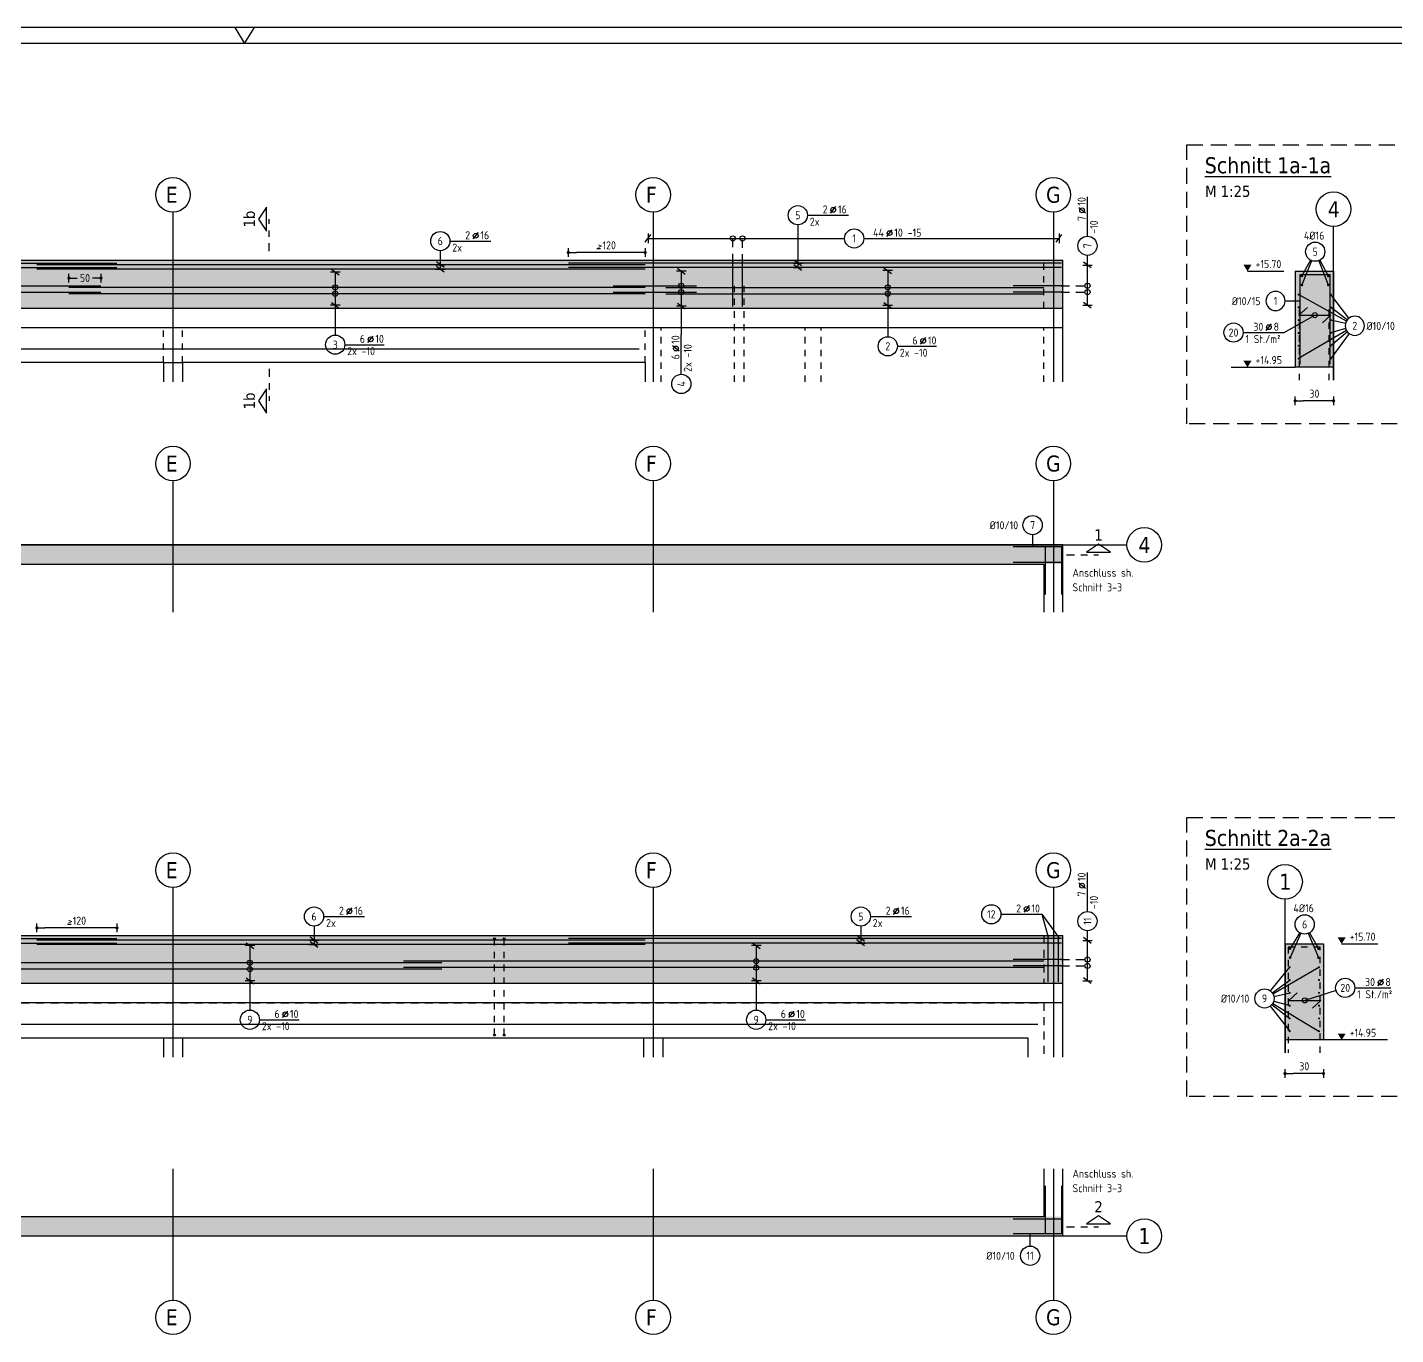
# Model space of a CAD drawing. Extents: x -67 to 77, y -7 to 90.
# Drawn here: x 26.33 to 47.7, y 21.63 to 42.05 of the extents above; entities that cross this region are included whole.
import ezdxf
from ezdxf.enums import TextEntityAlignment as Align

# ---------------------------------------------------------------- set-up
doc = ezdxf.new("R2010")
doc.units = 0
doc.header["$LTSCALE"] = 0.5
for name, pattern in [('AUSGEZOGEN', [1000.01, 1000, 0.01]), ('DASHDOTSMALL', [1.05, 0.5, -0.25, 0.05, -0.25]), ('DOT', [0.175, 0.05, -0.125]), ('HIDDEN', [0.375, 0.25, -0.125]), ('HIDDEN2', [0.187, 0.125, -0.062]), ('PUNKT', [0.175, 0.05, -0.125]), ('STRICHLINIE', [0.75, 0.5, -0.25]), ('STRICHPUNKT2', [0.55, 0.25, -0.125, 0.05, -0.125]), ('VERDECKT', [0.375, 0.25, -0.125])]:
    doc.linetypes.add(name, pattern=pattern)
for name, color, linetype in [('ACHSEN', 7, 'Continuous'), ('AFU', 7, 'Continuous'), ('BETON', 7, 'Continuous'), ('DETAIL', 7, 'Continuous'), ('DRUEBER', 7, 'Continuous'), ('grau_dunkel', 7, 'Continuous'), ('grau_hell', 7, 'Continuous'), ('grau_mittel', 7, 'Continuous'), ('HILFE', 7, 'Continuous'), ('koten', 7, 'Continuous'), ('MASSE', 7, 'Continuous'), ('RAHMEN', 7, 'Continuous'), ('RND', 7, 'Continuous'), ('SCHNITTE', 7, 'Continuous'), ('SFP_Achsen', 7, 'Continuous'), ('TEXT', 7, 'Continuous'), ('VERDECKT', 7, 'Continuous')]:
    doc.layers.add(name, color=color, linetype=linetype)
doc.layers.add('NOPLOT', color=7, linetype='Continuous', plot=False)
doc.styles.add('helv', font='tahoma.ttf')
doc.styles.add('txt', font='isocp.shx')
doc.linetypes.add('AFU_50K', pattern='A,0.15,["/",Standard,S=0.2,R=0,X=-0.01,Y=-0.1],0.07,["/",Standard,S=0.2,R=0,X=-0.01,Y=-0.1],0.15', length=0.37)
doc.linetypes.add('AFU_50L', pattern='A,0.75,["/",Standard,S=0.2,R=0,X=-0.01,Y=-0.1],0.07,["/",Standard,S=0.2,R=0,X=-0.01,Y=-0.1],0.75', length=1.57)
doc.dimstyles.new('DOT_I', dxfattribs={"dimscale": 0.5, "dimtxt": 0.25, "dimasz": 0.25, "dimexe": 0.1, "dimexo": 0.3, "dimgap": 0.1, "dimtad": 1, "dimdec": 3, "dimzin": 3, "dimtxsty": 'txt', "dimblk": 'DOT', "dimblk1": 'DOT', "dimblk2": 'DOT', "dimsah": 1, "dimcen": 0.1, "dimse1": 1, "dimse2": 1, "dimazin": 0, "dimtfac": 1, "dimtdec": 4, "dimtix": 1, "dimtmove": 2, "dimatfit": 3, "dimfxl": 0, "dimtvp": 1, "dimtolj": 1, "dimtzin": 0, "dimarcsym": 0})

# ---------------------------------------------------------------- blocks, each defined once
blk = doc.blocks.new('DINA0')
at = {"layer": 'RAHMEN'}
blk.add_line((118.9, 84.1), (0, 84.1), dxfattribs=at)
at = {"layer": 'RAHMEN', "color": 7, "linetype": 'Continuous'}
for p, q in [((59.14, 84.1), (59.45, 83.6)), ((59.45, 83.6), (59.76, 84.1))]:
    blk.add_line(p, q, dxfattribs=at)
at = {"layer": 'RAHMEN', "color": 5}
blk.add_line((118.4, 83.6), (2, 83.6), dxfattribs=at)
blk = doc.blocks.new('SCHN-2')
at = {"layer": 'SCHNITTE', "color": 6, "linetype": 'Continuous'}
blk.add_lwpolyline([(0.378, 0.088), (0, 0.34), (-0.378, 0.088)], close=True, dxfattribs=at)
at = {"layer": 'SCHNITTE', "color": 1, "linetype": 'DASHDOTSMALL', "style": 'helv'}
blk.add_attdef('SCHN-2', text='', height=0.35, dxfattribs=at).set_placement((0, 0.45), align=Align.CENTER)
blk = doc.blocks.new('lei_gre')
at = {"layer": 'RND', "color": 7, "linetype": 'Continuous'}
for p, q in [((-0.09, -0.12), (0.09, 0.12)), ((0, 0.15), (0, -0.15))]:
    blk.add_line(p, q, dxfattribs=at)
blk = doc.blocks.new('RND_LEI')
at = {"layer": 'RND', "color": 7, "linetype": 'Continuous'}
blk.add_line((1.022, 0.066), (1.19, 0.27), dxfattribs=at)
for centre, radius in [((0, 0), 0.3), ((1.106, 0.168), 0.075)]:
    blk.add_circle(centre, radius, dxfattribs=at)
at = {"layer": 'RND', "color": 7, "linetype": 'Continuous', "style": 'txt'}
blk.add_attdef('POSL', text='', height=0.25, dxfattribs=at).set_placement((0, 0), align=Align.MIDDLE)
blk.add_attdef('ANZ', text='', height=0.25, dxfattribs=at).set_placement((0.931, 0.057), align=Align.RIGHT)
for tag, p in [('DUM', (1.253, 0.057)), ('ABSTD', (1.674, 0.057)), ('POSTXT', (0.374, -0.327))]:
    blk.add_attdef(tag, p, '', height=0.25, dxfattribs=at)
blk = doc.blocks.new('DOT')
at = {"layer": 'MASSE', "color": 7, "linetype": 'Continuous'}
for p, q in [((0, 0), (-1, 0)), ((0, 0.54), (0, -0.54))]:
    blk.add_line(p, q, dxfattribs=at)
at = {"layer": 'MASSE', "color": 7, "linetype": 'Continuous', "const_width": 0.2}
blk.add_lwpolyline([(-0.1, 0, 1), (0.1, 0, 1)], format="xyb", close=True, dxfattribs=at)
blk = doc.blocks.new('*D29')
at = {"layer": 'Defpoints', "color": 0, "linetype": 'AUSGEZOGEN', "transparency": 16777216}
for p in [(26.981, 38.135), (26.981, 38.135), (27.481, 38.135)]:
    blk.add_point(p, dxfattribs=at)
at = {"layer": 'MASSE', "color": 0, "linetype": 'AUSGEZOGEN', "lineweight": -2, "transparency": 16777216}
for p, q in [((27.106, 38.135), (27.112, 38.135)), ((27.356, 38.135), (27.349, 38.135))]:
    blk.add_line(p, q, dxfattribs=at)
at = {"layer": 'MASSE', "color": 0, "linetype": 'AUSGEZOGEN', "lineweight": -2, "transparency": 16777216, "xscale": 0.125, "yscale": 0.125, "zscale": 0.125, "rotation": 180}
blk.add_blockref('DOT', (26.981, 38.135), dxfattribs=at)
at = {"layer": 'MASSE', "color": 0, "linetype": 'AUSGEZOGEN', "lineweight": -2, "transparency": 16777216, "xscale": 0.125, "yscale": 0.125, "zscale": 0.125}
blk.add_blockref('DOT', (27.481, 38.135), dxfattribs=at)
at = {"layer": 'MASSE', "color": 0, "linetype": 'AUSGEZOGEN', "transparency": 16777216, "insert": (27.231, 38.135), "char_height": 0.125, "attachment_point": 5, "style": 'txt'}
blk.add_mtext('\\A1;50', dxfattribs=at)
blk = doc.blocks.new('*D31')
at = {"layer": 'Defpoints', "color": 0, "linetype": 'AUSGEZOGEN', "transparency": 16777216}
for p in [(34.781, 38.534), (34.781, 38.534), (35.981, 38.534)]:
    blk.add_point(p, dxfattribs=at)
at = {"layer": 'MASSE', "color": 0, "linetype": 'AUSGEZOGEN', "lineweight": -2, "transparency": 16777216}
blk.add_line((35.856, 38.534), (34.906, 38.534), dxfattribs=at)
at = {"layer": 'MASSE', "color": 0, "linetype": 'AUSGEZOGEN', "lineweight": -2, "transparency": 16777216, "xscale": 0.125, "yscale": 0.125, "zscale": 0.125, "rotation": 180}
blk.add_blockref('DOT', (34.781, 38.534), dxfattribs=at)
at = {"layer": 'MASSE', "color": 0, "linetype": 'AUSGEZOGEN', "lineweight": -2, "transparency": 16777216, "xscale": 0.125, "yscale": 0.125, "zscale": 0.125}
blk.add_blockref('DOT', (35.981, 38.534), dxfattribs=at)
at = {"layer": 'MASSE', "color": 0, "linetype": 'AUSGEZOGEN', "transparency": 16777216, "insert": (35.381, 38.646), "char_height": 0.125, "attachment_point": 5, "style": 'txt'}
blk.add_mtext('\\A1;>120', dxfattribs=at)
blk = doc.blocks.new('*D33')
at = {"layer": 'Defpoints', "color": 0, "linetype": 'AUSGEZOGEN', "transparency": 16777216}
for p in [(46.133, 36.217), (46.133, 36.217), (46.733, 36.217)]:
    blk.add_point(p, dxfattribs=at)
at = {"layer": 'MASSE', "color": 0, "linetype": 'AUSGEZOGEN', "lineweight": -2, "transparency": 16777216}
blk.add_line((46.608, 36.217), (46.258, 36.217), dxfattribs=at)
at = {"layer": 'MASSE', "color": 0, "linetype": 'AUSGEZOGEN', "lineweight": -2, "transparency": 16777216, "xscale": 0.125, "yscale": 0.125, "zscale": 0.125, "rotation": 180}
blk.add_blockref('DOT', (46.133, 36.217), dxfattribs=at)
at = {"layer": 'MASSE', "color": 0, "linetype": 'AUSGEZOGEN', "lineweight": -2, "transparency": 16777216, "xscale": 0.125, "yscale": 0.125, "zscale": 0.125}
blk.add_blockref('DOT', (46.733, 36.217), dxfattribs=at)
at = {"layer": 'MASSE', "color": 0, "linetype": 'AUSGEZOGEN', "transparency": 16777216, "insert": (46.433, 36.329), "char_height": 0.125, "attachment_point": 5, "style": 'txt'}
blk.add_mtext('\\A1;30', dxfattribs=at)
blk = doc.blocks.new('okrd_o')
at = {"layer": 'koten', "color": 7, "linetype": 'Continuous'}
blk.add_solid([(-0.125, 0.202), (0.125, 0.202), (0, 0)], dxfattribs=at)
at = {"layer": 'koten', "style": 'txt'}
blk.add_attdef('OKRD', (0.25, 0.1), '', height=0.25, dxfattribs=at)
blk = doc.blocks.new('RND_HIN')
at = {"layer": 'RND', "color": 7, "linetype": 'Continuous'}
blk.add_circle((0, 0), 0.3, dxfattribs=at)
at = {"layer": 'RND', "color": 7, "linetype": 'Continuous', "style": 'txt'}
blk.add_attdef('POSI', text='', height=0.25, dxfattribs=at).set_placement((0, 0), align=Align.MIDDLE)
blk = doc.blocks.new('*D36')
at = {"layer": 'Defpoints', "color": 0, "linetype": 'AUSGEZOGEN', "transparency": 16777216}
for p in [(26.481, 27.985), (26.481, 27.985), (27.731, 27.985)]:
    blk.add_point(p, dxfattribs=at)
at = {"layer": 'MASSE', "color": 0, "linetype": 'AUSGEZOGEN', "lineweight": -2, "transparency": 16777216}
blk.add_line((27.606, 27.985), (26.606, 27.985), dxfattribs=at)
at = {"layer": 'MASSE', "color": 0, "linetype": 'AUSGEZOGEN', "lineweight": -2, "transparency": 16777216, "xscale": 0.125, "yscale": 0.125, "zscale": 0.125, "rotation": 180}
blk.add_blockref('DOT', (26.481, 27.985), dxfattribs=at)
at = {"layer": 'MASSE', "color": 0, "linetype": 'AUSGEZOGEN', "lineweight": -2, "transparency": 16777216, "xscale": 0.125, "yscale": 0.125, "zscale": 0.125}
blk.add_blockref('DOT', (27.731, 27.985), dxfattribs=at)
at = {"layer": 'MASSE', "color": 0, "linetype": 'AUSGEZOGEN', "transparency": 16777216, "insert": (27.106, 28.098), "char_height": 0.125, "attachment_point": 5, "style": 'txt'}
blk.add_mtext('\\A1;>120', dxfattribs=at)
blk = doc.blocks.new('*D38')
at = {"layer": 'Defpoints', "color": 0, "linetype": 'AUSGEZOGEN', "transparency": 16777216}
for p in [(45.975, 25.711), (45.975, 25.711), (46.575, 25.711)]:
    blk.add_point(p, dxfattribs=at)
at = {"layer": 'MASSE', "color": 0, "linetype": 'AUSGEZOGEN', "lineweight": -2, "transparency": 16777216}
blk.add_line((46.45, 25.711), (46.1, 25.711), dxfattribs=at)
at = {"layer": 'MASSE', "color": 0, "linetype": 'AUSGEZOGEN', "lineweight": -2, "transparency": 16777216, "xscale": 0.125, "yscale": 0.125, "zscale": 0.125, "rotation": 180}
blk.add_blockref('DOT', (45.975, 25.711), dxfattribs=at)
at = {"layer": 'MASSE', "color": 0, "linetype": 'AUSGEZOGEN', "lineweight": -2, "transparency": 16777216, "xscale": 0.125, "yscale": 0.125, "zscale": 0.125}
blk.add_blockref('DOT', (46.575, 25.711), dxfattribs=at)
at = {"layer": 'MASSE', "color": 0, "linetype": 'AUSGEZOGEN', "transparency": 16777216, "insert": (46.275, 25.824), "char_height": 0.125, "attachment_point": 5, "style": 'txt'}
blk.add_mtext('\\A1;30', dxfattribs=at)

msp = doc.modelspace()

# ---------------------------------------------------------------- hatches: boundary and pattern name
at = {"layer": 'grau_dunkel'}
h = msp.add_hatch(color=21, dxfattribs=at)
h.paths.add_polyline_path([(42.506, 38.415), (42.206, 38.415), (42.206, 37.665), (42.506, 37.665)])
h.paths.add_polyline_path([(3.581, 37.665), (3.741, 37.665), (3.741, 38.415), (3.581, 38.415)])
h.paths.add_polyline_path([(3.806, 38.415), (3.741, 38.415), (3.741, 37.665), (3.806, 37.665)])
h = msp.add_hatch(color=21, dxfattribs=at)
h.paths.add_polyline_path([(42.206, 27.116), (42.506, 27.116), (42.506, 27.866), (42.206, 27.866)])
h.paths.add_polyline_path([(3.741, 27.866), (3.531, 27.866), (3.531, 27.116), (3.741, 27.116)])
h.paths.add_polyline_path([(3.741, 27.116), (3.806, 27.116), (3.806, 27.866), (3.741, 27.866)])
at = {"layer": 'grau_hell'}
for points in [[(3.806, 38.415), (3.806, 37.665), (42.206, 37.665), (42.206, 38.415)], [(3.806, 27.866), (3.806, 27.116), (42.206, 27.116), (42.206, 27.866)]]:
    msp.add_hatch(color=9, dxfattribs=at).paths.add_polyline_path(points)
at = {"layer": 'grau_mittel'}
for points in [[(46.733, 38.241), (46.133, 38.241), (46.133, 36.741), (46.733, 36.741)], [(42.506, 33.667), (42.506, 33.967), (3.581, 33.967), (3.581, 33.667)], [(46.575, 27.735), (45.975, 27.735), (45.975, 26.235), (46.575, 26.235)], [(42.506, 23.174), (42.506, 23.474), (3.531, 23.474), (3.531, 23.174)]]:
    msp.add_hatch(color=61, dxfattribs=at).paths.add_polyline_path(points)

# ---------------------------------------------------------------- linework, layer by layer
at = {"layer": 'ACHSEN', "color": 140, "linetype": 'AUSGEZOGEN'}
for p, q in [((28.606, 39.165), (28.606, 36.515)), ((36.106, 39.165), (36.106, 36.515)), ((42.356, 39.165), (42.356, 36.515)), ((46.733, 36.541), (46.733, 38.941)), ((28.606, 34.967), (28.606, 32.917)), ((36.106, 34.967), (36.106, 32.917)), ((42.356, 34.967), (42.356, 32.917)), ((3.506, 33.967), (43.506, 33.967)), ((28.606, 28.616), (28.606, 25.966)), ((36.106, 28.616), (36.106, 25.966)), ((42.356, 28.616), (42.356, 25.966)), ((45.975, 26.035), (45.975, 28.435)), ((28.606, 24.224), (28.606, 22.174)), ((36.106, 24.224), (36.106, 22.174)), ((42.356, 24.224), (42.356, 22.174)), ((3.456, 23.174), (43.506, 23.174))]:
    msp.add_line(p, q, dxfattribs=at)
at = {"layer": 'AFU', "color": 8, "linetype": 'AFU_50L'}
for p, q in [((3.581, 37.665), (42.506, 37.665)), ((3.606, 37.365), (42.506, 37.365)), ((42.506, 27.116), (3.531, 27.116)), ((42.506, 26.816), (3.531, 26.816))]:
    msp.add_line(p, q, dxfattribs=at)
at = {"layer": 'AFU', "color": 8, "linetype": 'AFU_50K'}
for p, q in [((28.456, 36.815), (28.756, 36.815)), ((46.733, 36.741), (46.133, 36.741)), ((28.456, 26.266), (28.756, 26.266)), ((35.956, 26.266), (36.256, 26.266)), ((46.575, 26.235), (45.975, 26.235))]:
    msp.add_line(p, q, dxfattribs=at)
at = {"layer": 'BETON', "color": 6, "linetype": 'AUSGEZOGEN'}
for p, q in [((3.506, 38.415), (42.506, 38.415)), ((42.506, 36.515), (42.506, 38.415)), ((46.133, 38.241), (46.133, 36.741)), ((46.133, 38.241), (46.733, 38.241)), ((46.733, 38.241), (46.733, 36.541)), ((28.456, 36.815), (21.256, 36.815)), ((28.456, 36.815), (28.456, 36.515)), ((28.756, 36.815), (28.756, 36.515)), ((35.981, 36.815), (28.756, 36.815)), ((35.981, 36.815), (35.981, 36.515)), ((45.133, 36.741), (46.133, 36.741)), ((3.456, 27.866), (42.506, 27.866)), ((42.506, 25.966), (42.506, 27.866)), ((45.975, 27.735), (45.975, 26.035)), ((45.975, 27.735), (46.575, 27.735)), ((46.575, 27.735), (46.575, 26.235)), ((21.256, 26.266), (28.456, 26.266)), ((28.456, 26.266), (28.456, 25.966)), ((28.756, 26.266), (28.756, 25.966)), ((28.756, 26.266), (35.956, 26.266)), ((35.956, 26.266), (35.956, 25.966)), ((36.256, 26.266), (36.256, 25.966)), ((36.256, 26.266), (41.956, 26.266)), ((41.956, 26.266), (41.956, 25.966)), ((47.575, 26.235), (46.575, 26.235))]:
    msp.add_line(p, q, dxfattribs=at)
at = {"layer": 'BETON', "color": 6, "linetype": 'AUSGEZOGEN', "lineweight": -2}
for p, q in [((42.506, 33.967), (3.506, 33.967)), ((42.506, 32.917), (42.506, 33.967)), ((3.741, 33.667), (42.206, 33.667)), ((42.206, 33.667), (42.206, 32.917)), ((42.206, 24.224), (42.206, 23.474)), ((42.506, 23.174), (42.506, 24.224)), ((42.206, 23.474), (3.741, 23.474)), ((3.456, 23.174), (42.506, 23.174))]:
    msp.add_line(p, q, dxfattribs=at)
at = {"layer": 'DETAIL', "color": 102, "linetype": 'STRICHLINIE'}
for points in [[(48.101, 40.215), (48.101, 35.857), (44.442, 35.857), (44.442, 40.215)], [(48.101, 29.709), (48.101, 25.351), (44.442, 25.351), (44.442, 29.709)]]:
    msp.add_lwpolyline(points, close=True, dxfattribs=at)
at = {"layer": 'DRUEBER', "color": 7, "linetype": 'PUNKT'}
for p, q in [((42.206, 37.665), (42.206, 38.415)), ((3.741, 37.665), (42.206, 37.665)), ((9.981, 37.365), (28.456, 37.365)), ((28.756, 37.365), (35.981, 37.365)), ((35.981, 36.815), (35.981, 37.365)), ((36.231, 36.515), (36.231, 37.365)), ((36.231, 37.365), (38.481, 37.365)), ((38.481, 36.515), (38.481, 37.365)), ((38.731, 36.515), (38.731, 37.365)), ((38.731, 37.365), (42.206, 37.365)), ((42.206, 36.515), (42.206, 37.365))]:
    msp.add_line(p, q, dxfattribs=at)
at = {"layer": 'DRUEBER', "color": 7, "linetype": 'DOT'}
for p, q in [((28.456, 36.815), (28.456, 37.365)), ((28.756, 36.815), (28.756, 37.365))]:
    msp.add_line(p, q, dxfattribs=at)
at = {"layer": 'HILFE', "color": 102, "linetype": 'AUSGEZOGEN'}
for p, q in [((45.388, 38.241), (45.954, 38.241)), ((46.859, 27.735), (47.425, 27.735))]:
    msp.add_line(p, q, dxfattribs=at)
at = {"layer": 'MASSE', "color": 7, "linetype": 'AUSGEZOGEN'}
for p, q in [((35.224, 38.594), (35.282, 38.594)), ((26.959, 28.046), (27.017, 28.046))]:
    msp.add_line(p, q, dxfattribs=at)
at = {"layer": 'NOPLOT', "color": 191, "linetype": 'AUSGEZOGEN'}
for p, q in [((10.058, 37.029), (35.889, 37.029)), ((3.811, 26.481), (42.115, 26.481))]:
    msp.add_line(p, q, dxfattribs=at)
at = {"layer": 'RND', "color": 7, "linetype": 'AUSGEZOGEN'}
for p, q in [((42.889, 38.789), (42.889, 39.401)), ((38.515, 39.116), (39.155, 39.116)), ((32.931, 38.712), (33.571, 38.712)), ((36.026, 38.753), (39.095, 38.753)), ((39.395, 38.753), (42.445, 38.753)), ((42.889, 38.337), (42.889, 38.489)), ((42.889, 37.709), (42.889, 38.337)), ((31.14, 38.229), (31.14, 37.71)), ((36.545, 38.243), (36.545, 37.698)), ((39.77, 38.251), (39.77, 37.708)), ((31.14, 37.71), (31.14, 37.244)), ((36.545, 37.698), (36.545, 37.246)), ((39.77, 37.708), (39.77, 37.219)), ((36.545, 36.631), (36.545, 37.246)), ((45.32, 37.283), (45.96, 37.283)), ((31.29, 37.094), (31.903, 37.094)), ((39.92, 37.069), (40.53, 37.069)), ((42.889, 28.241), (42.889, 28.853)), ((30.959, 28.163), (31.599, 28.163)), ((39.499, 28.163), (40.139, 28.163)), ((41.537, 28.198), (42.177, 28.198)), ((42.889, 27.789), (42.889, 27.941)), ((42.889, 27.161), (42.889, 27.789)), ((29.807, 27.708), (29.807, 27.158)), ((37.715, 27.708), (37.715, 27.158)), ((29.807, 27.158), (29.807, 26.701)), ((37.715, 27.158), (37.715, 26.701)), ((47.065, 27.049), (47.627, 27.049)), ((29.957, 26.551), (30.575, 26.551)), ((37.865, 26.551), (38.483, 26.551))]:
    msp.add_line(p, q, dxfattribs=at)
at = {"layer": 'RND', "color": 102, "linetype": 'AUSGEZOGEN'}
for p, q in [((38.365, 38.966), (38.365, 38.298)), ((32.781, 38.562), (32.781, 38.272)), ((46.374, 38.414), (46.239, 38.167)), ((46.39, 38.406), (46.239, 38.027)), ((46.5, 38.406), (46.649, 38.027)), ((46.517, 38.414), (46.649, 38.167)), ((46.933, 37.462), (46.187, 37.877)), ((46.973, 37.508), (46.689, 37.877)), ((45.976, 37.777), (46.213, 37.777)), ((46.945, 37.48), (46.689, 37.677)), ((45.96, 37.283), (46.44, 37.555)), ((46.918, 37.423), (46.689, 37.477)), ((46.934, 37.313), (46.187, 36.877)), ((46.92, 37.346), (46.689, 37.277)), ((46.949, 37.293), (46.689, 37.077)), ((46.975, 37.268), (46.689, 36.877)), ((42.032, 34.126), (42.032, 33.942)), ((30.809, 28.013), (30.809, 27.724)), ((39.349, 28.013), (39.349, 27.749)), ((42.177, 28.198), (42.274, 27.841)), ((42.177, 28.198), (42.439, 27.841)), ((46.204, 27.912), (46.053, 27.661)), ((46.221, 27.903), (46.053, 27.521)), ((46.338, 27.902), (46.496, 27.521)), ((46.355, 27.91), (46.496, 27.661)), ((45.748, 27), (46.047, 27.371)), ((45.784, 26.958), (46.505, 27.371)), ((45.775, 26.972), (46.047, 27.171)), ((45.8, 26.916), (46.047, 26.971)), ((46.772, 27.005), (46.282, 26.853)), ((45.745, 26.764), (46.047, 26.371)), ((45.771, 26.79), (46.047, 26.571)), ((45.783, 26.806), (46.505, 26.371)), ((45.798, 26.842), (46.047, 26.771)), ((41.993, 23.015), (41.993, 23.209))]:
    msp.add_line(p, q, dxfattribs=at)
at = {"layer": 'RND', "color": 102, "linetype": 'VERDECKT'}
for p, q in [((37.35, 38.39), (37.35, 38.803)), ((37.5, 38.384), (37.5, 38.803)), ((42.481, 38.015), (42.939, 38.015)), ((42.481, 37.915), (42.939, 37.915)), ((42.481, 27.491), (42.939, 27.491)), ((42.481, 27.391), (42.939, 27.391))]:
    msp.add_line(p, q, dxfattribs=at)
at = {"layer": 'RND', "color": 1, "linetype": 'AUSGEZOGEN'}
for points in [[(18.231, 38.368), (27.731, 38.368)], [(18.231, 38.298), (27.731, 38.298)], [(35.981, 38.342), (26.481, 38.342)], [(35.981, 38.272), (26.481, 38.272)], [(42.481, 38.368), (34.781, 38.368)], [(42.481, 38.298), (34.781, 38.298)], [(37.35, 37.69), (37.35, 38.39)], [(37.5, 37.69), (37.5, 38.39)], [(46.213, 36.791), (46.213, 38.191), (46.673, 38.191), (46.673, 36.791)], [(18.481, 38.015), (27.481, 38.015)], [(18.481, 37.915), (27.481, 37.915)], [(35.981, 37.989), (26.981, 37.989)], [(35.981, 37.889), (26.981, 37.889)], [(35.481, 38.015), (36.781, 38.015)], [(35.481, 37.915), (36.781, 37.915)], [(36.306, 37.989), (42.206, 37.989)], [(36.306, 37.889), (42.206, 37.889)], [(42.481, 38.015), (41.731, 38.015)], [(42.481, 37.915), (41.731, 37.915)], [(46.325, 37.675), (46.19, 37.555), (46.69, 37.555), (46.56, 37.435)], [(41.731, 33.942), (42.481, 33.942), (42.481, 33.692), (41.731, 33.692)], [(42.231, 33.192), (42.231, 33.942), (42.481, 33.942), (42.481, 33.192)], [(18.231, 27.819), (27.731, 27.819)], [(35.981, 27.794), (26.481, 27.794)], [(42.481, 27.819), (34.781, 27.819)], [(42.274, 27.141), (42.274, 27.841)], [(42.439, 27.141), (42.439, 27.841)], [(18.231, 27.749), (27.731, 27.749)], [(35.981, 27.724), (26.481, 27.724)], [(42.481, 27.749), (34.781, 27.749)], [(32.806, 27.441), (22.806, 27.441)], [(42.206, 27.466), (32.206, 27.466)], [(42.206, 27.366), (32.206, 27.366)], [(42.481, 27.491), (41.731, 27.491)], [(42.481, 27.391), (41.731, 27.391)], [(32.806, 27.341), (22.806, 27.341)], [(46.166, 26.973), (46.032, 26.853), (46.532, 26.853), (46.402, 26.732)], [(42.481, 23.959), (42.481, 23.209), (42.231, 23.209), (42.231, 23.959)], [(41.731, 23.439), (42.481, 23.439), (42.481, 23.209), (41.731, 23.209)]]:
    msp.add_lwpolyline(points, dxfattribs=at)
at = {"layer": 'RND', "color": 7, "linetype": 'AUSGEZOGEN'}
for points, const_width in [([(37.35, 38.396, 1), (37.35, 38.384, 1)], 0.0125), ([(37.5, 38.396, 1), (37.5, 38.384, 1)], 0.0125), ([(46.229, 38.167, 1), (46.249, 38.167, 1)], 0.02), ([(46.229, 38.027, 1), (46.249, 38.027, 1)], 0.02), ([(46.659, 38.167, -1), (46.639, 38.167, -1)], 0.02), ([(46.659, 38.027, -1), (46.639, 38.027, -1)], 0.02), ([(42.481, 38.021, 1), (42.481, 38.008, 1)], 0.0125), ([(42.481, 37.921, 1), (42.481, 37.908, 1)], 0.0125), ([(46.195, 37.877, -1), (46.179, 37.877, -1)], 0.016), ([(46.681, 37.877, 1), (46.697, 37.877, 1)], 0.016), ([(46.195, 37.677, -1), (46.179, 37.677, -1)], 0.016), ([(46.681, 37.677, 1), (46.697, 37.677, 1)], 0.016), ([(46.195, 37.477, -1), (46.179, 37.477, -1)], 0.016), ([(46.681, 37.477, 1), (46.697, 37.477, 1)], 0.016), ([(46.195, 37.277, -1), (46.179, 37.277, -1)], 0.016), ([(46.681, 37.277, 1), (46.697, 37.277, 1)], 0.016), ([(46.195, 37.077, -1), (46.179, 37.077, -1)], 0.016), ([(46.681, 37.077, 1), (46.697, 37.077, 1)], 0.016), ([(46.179, 36.877, 1), (46.195, 36.877, 1)], 0.016), ([(46.697, 36.877, -1), (46.681, 36.877, -1)], 0.016), ([(42.274, 27.847, 1), (42.274, 27.835, 1)], 0.0125), ([(42.439, 27.847, 1), (42.439, 27.835, 1)], 0.0125), ([(46.043, 27.661, 1), (46.063, 27.661, 1)], 0.02), ([(46.506, 27.661, -1), (46.486, 27.661, -1)], 0.02), ([(42.481, 27.498, 1), (42.481, 27.485, 1)], 0.0125), ([(42.481, 27.398, 1), (42.481, 27.385, 1)], 0.0125), ([(46.055, 27.371, -1), (46.039, 27.371, -1)], 0.016), ([(46.043, 27.521, 1), (46.063, 27.521, 1)], 0.02), ([(46.506, 27.521, -1), (46.486, 27.521, -1)], 0.02), ([(46.513, 27.371, -1), (46.497, 27.371, -1)], 0.016), ([(46.055, 27.171, -1), (46.039, 27.171, -1)], 0.016), ([(46.513, 27.171, -1), (46.497, 27.171, -1)], 0.016), ([(46.055, 26.971, -1), (46.039, 26.971, -1)], 0.016), ([(46.513, 26.971, -1), (46.497, 26.971, -1)], 0.016), ([(46.055, 26.771, -1), (46.039, 26.771, -1)], 0.016), ([(46.513, 26.771, -1), (46.497, 26.771, -1)], 0.016), ([(46.055, 26.571, -1), (46.039, 26.571, -1)], 0.016), ([(46.513, 26.571, -1), (46.497, 26.571, -1)], 0.016), ([(46.039, 26.371, 1), (46.055, 26.371, 1)], 0.016), ([(46.497, 26.371, 1), (46.513, 26.371, 1)], 0.016)]:
    msp.add_lwpolyline(points, format="xyb", close=True, dxfattribs=dict(at, const_width=const_width))
at = {"layer": 'RND', "color": 1, "linetype": 'HIDDEN2'}
for points in [[(37.377, 36.515), (37.377, 38.115)], [(37.527, 36.515), (37.527, 38.115)], [(46.203, 36.541), (46.203, 37.641)], [(46.663, 36.541), (46.663, 37.641)], [(33.627, 26.312), (33.627, 27.817)], [(33.777, 26.312), (33.777, 27.817)], [(46.525, 26.035), (46.525, 27.685), (46.025, 27.685), (46.025, 26.035)]]:
    msp.add_lwpolyline(points, dxfattribs=at)
at = {"layer": 'RND', "color": 7, "linetype": 'AUSGEZOGEN'}
for centre, radius in [((37.35, 38.753), 0.04), ((37.5, 38.753), 0.04), ((36.545, 38.015), 0.04), ((42.889, 38.015), 0.04), ((31.14, 37.989), 0.04), ((31.14, 37.889), 0.04), ((36.545, 37.915), 0.04), ((39.77, 37.989), 0.04), ((39.77, 37.889), 0.04), ((42.889, 37.915), 0.04), ((46.44, 37.555), 0.04), ((33.627, 27.817), 0.014), ((33.777, 27.817), 0.014), ((29.807, 27.441), 0.04), ((29.807, 27.341), 0.04), ((37.715, 27.466), 0.04), ((37.715, 27.366), 0.04), ((42.889, 27.491), 0.04), ((42.889, 27.391), 0.04), ((46.282, 26.853), 0.04), ((33.627, 26.312), 0.014), ((33.777, 26.312), 0.014)]:
    msp.add_circle(centre, radius, dxfattribs=at)
at = {"layer": 'SCHNITTE', "color": 6, "linetype": 'STRICHPUNKT2'}
for p, q in [((30.11, 38.555), (30.11, 39.055)), ((30.11, 36.716), (30.11, 36.216)), ((42.562, 33.81), (43.062, 33.81)), ((42.562, 23.317), (43.062, 23.317))]:
    msp.add_line(p, q, dxfattribs=at)
at = {"layer": 'SFP_Achsen', "color": 7, "linetype": 'AUSGEZOGEN'}
for centre in [(28.606, 39.435), (36.106, 39.435), (42.356, 39.435), (46.733, 39.211), (28.606, 35.237), (36.106, 35.237), (42.356, 35.237), (43.776, 33.967), (28.606, 28.887), (36.106, 28.887), (42.356, 28.887), (45.975, 28.706), (43.776, 23.174), (28.606, 21.903), (36.106, 21.903), (42.356, 21.903)]:
    msp.add_circle(centre, 0.27, dxfattribs=at)
at = {"layer": 'VERDECKT', "color": 7, "linetype": 'HIDDEN'}
for p, q in [((42.206, 27.866), (42.206, 27.116)), ((42.206, 27.116), (3.741, 27.116)), ((3.741, 26.816), (42.206, 26.816)), ((42.206, 26.816), (42.206, 25.966))]:
    msp.add_line(p, q, dxfattribs=at)

# ---------------------------------------------------------------- block references
at = {"xscale": 0.5, "yscale": 0.5, "zscale": 0.5}
msp.add_blockref('DINA0', (0, 0), dxfattribs=at)
at = {"layer": 'koten', "color": 7, "linetype": 'PUNKT'}
ref = msp.add_blockref('okrd_o', (45.388, 38.241), dxfattribs=dict(at, xscale=0.5, yscale=0.5, zscale=0.5))
ref.add_attrib('OKRD', '+15.70', (45.513, 38.291), dxfattribs={"layer": '0', "color": 0, "linetype": 'ByBlock', "height": 0.125, "style": 'txt'})
ref = msp.add_blockref('okrd_o', (45.388, 36.741), dxfattribs=dict(at, xscale=0.5, yscale=0.5, zscale=0.5))
ref.add_attrib('OKRD', '+14.95', (45.513, 36.791), dxfattribs={"layer": '0', "color": 0, "linetype": 'ByBlock', "height": 0.125, "style": 'txt'})
ref = msp.add_blockref('okrd_o', (46.859, 27.735), dxfattribs=dict(at, xscale=0.5, yscale=0.5, zscale=0.5))
ref.add_attrib('OKRD', '+15.70', (46.984, 27.785), dxfattribs={"layer": '0', "color": 0, "linetype": 'ByBlock', "height": 0.125, "style": 'txt'})
ref = msp.add_blockref('okrd_o', (46.859, 26.235), dxfattribs=dict(at, xscale=0.5, yscale=0.5, zscale=0.5))
ref.add_attrib('OKRD', '+14.95', (46.984, 26.285), dxfattribs={"layer": '0', "color": 0, "linetype": 'ByBlock', "height": 0.125, "style": 'txt'})
at = {"layer": 'RND', "color": 7, "linetype": 'AUSGEZOGEN', "xscale": 0.5, "yscale": 0.5, "zscale": 0.5, "rotation": 90}
for p, values in [((42.889, 38.639), {'POSL': '7', 'DUM': '10', 'ANZ': '7', 'POSTXT': '-10'}), ((36.545, 36.481), {'POSL': '4', 'DUM': '10', 'ANZ': '6', 'POSTXT': '2x -10'}), ((42.889, 28.091), {'POSL': '11', 'DUM': '10', 'ANZ': '7', 'POSTXT': '-10'})]:
    msp.add_blockref('RND_LEI', p, dxfattribs=at).add_auto_attribs(values)
at = {"layer": 'RND', "color": 7, "linetype": 'AUSGEZOGEN', "xscale": 0.5, "yscale": 0.5, "zscale": 0.5}
for name, p, values in [('RND_LEI', (38.365, 39.116), {'POSL': '5', 'DUM': '16', 'ANZ': '2', 'POSTXT': '2x'}), ('RND_LEI', (39.245, 38.753), {'POSL': '1', 'DUM': '10', 'ANZ': '44', 'ABSTD': '-15'}), ('RND_LEI', (32.781, 38.712), {'POSL': '6', 'DUM': '16', 'ANZ': '2', 'POSTXT': '2x'}), ('RND_HIN', (46.446, 38.546), {'POSI': '5'}), ('RND_LEI', (45.17, 37.283), {'POSL': '20', 'DUM': '8', 'ANZ': '30', 'POSTXT': '1 St./m²'}), ('RND_LEI', (31.14, 37.094), {'POSL': '3', 'DUM': '10', 'ANZ': '6', 'POSTXT': '2x -10'}), ('RND_LEI', (39.77, 37.069), {'POSL': '2', 'DUM': '10', 'ANZ': '6', 'POSTXT': '2x -10'}), ('RND_HIN', (42.032, 34.276), {'POSI': '7'}), ('RND_LEI', (30.809, 28.163), {'POSL': '6', 'DUM': '16', 'ANZ': '2', 'POSTXT': '2x'}), ('RND_LEI', (39.349, 28.163), {'POSL': '5', 'DUM': '16', 'ANZ': '2', 'POSTXT': '2x'}), ('RND_LEI', (41.387, 28.198), {'POSL': '12', 'DUM': '10', 'ANZ': '2'}), ('RND_HIN', (46.281, 28.04), {'POSI': '6'}), ('RND_LEI', (46.915, 27.049), {'POSL': '20', 'DUM': '8', 'ANZ': '30', 'POSTXT': '1 St./m²'}), ('RND_HIN', (45.654, 26.883), {'POSI': '9'}), ('RND_LEI', (29.807, 26.551), {'POSL': '9', 'DUM': '10', 'ANZ': '6', 'POSTXT': '2x -10'}), ('RND_LEI', (37.715, 26.551), {'POSL': '9', 'DUM': '10', 'ANZ': '6', 'POSTXT': '2x -10'}), ('RND_HIN', (41.993, 22.865), {'POSI': '11'})]:
    msp.add_blockref(name, p, dxfattribs=at).add_auto_attribs(values)
for p in [(36.026, 38.753), (42.445, 38.753)]:
    msp.add_blockref('lei_gre', p, dxfattribs=at)
for p, rotation in [((31.14, 38.229), 270), ((32.781, 38.342), 89.9999999999971), ((32.781, 38.272), 90), ((36.545, 38.243), 270), ((38.365, 38.368), 90), ((38.365, 38.298), 90), ((39.77, 38.251), 270), ((42.889, 38.337), 90), ((31.14, 37.71), 270), ((36.545, 37.698), 270), ((39.77, 37.708), 270), ((42.889, 37.709), 90), ((30.809, 27.794), 89.9999999999971), ((39.349, 27.819), 90), ((39.349, 27.749), 90), ((42.889, 27.789), 90), ((29.807, 27.708), 270), ((30.809, 27.724), 90), ((37.715, 27.708), 270), ((29.807, 27.158), 270), ((37.715, 27.158), 270), ((42.889, 27.161), 90)]:
    msp.add_blockref('lei_gre', p, dxfattribs=dict(at, rotation=rotation))
at = {"layer": 'RND', "color": 7, "linetype": 'AUSGEZOGEN'}
ref = msp.add_blockref('RND_HIN', (45.826, 37.777), dxfattribs=dict(at, xscale=-0.5, yscale=0.5, zscale=0.5))
ref.add_attrib('POSI', '1', dxfattribs={"color": 7, "linetype": 'Continuous', "height": 0.125, "style": 'txt'}).set_placement((45.826, 37.777), align=Align.MIDDLE)
ref = msp.add_blockref('RND_HIN', (47.064, 37.389), dxfattribs=dict(at, xscale=-0.5, yscale=0.5, zscale=0.5))
ref.add_attrib('POSI', '2', dxfattribs={"color": 7, "linetype": 'Continuous', "height": 0.125, "style": 'txt'}).set_placement((47.064, 37.389), align=Align.MIDDLE)
at = {"layer": 'SCHNITTE', "color": 6, "linetype": 'STRICHPUNKT2', "xscale": 0.5, "yscale": 0.5, "zscale": 0.5, "rotation": 90}
for p in [(30.11, 39.055), (30.11, 36.216)]:
    msp.add_blockref('SCHN-2', p, dxfattribs=at).add_auto_attribs({'SCHN-2': '1b'})
at = {"layer": 'SCHNITTE', "color": 6, "linetype": 'STRICHPUNKT2', "xscale": 0.5, "yscale": 0.5, "zscale": 0.5}
for p, values in [((43.062, 33.81), {'SCHN-2': '1'}), ((43.062, 23.317), {'SCHN-2': '2'})]:
    msp.add_blockref('SCHN-2', p, dxfattribs=at).add_auto_attribs(values)

# ---------------------------------------------------------------- texts
at = {"layer": 'SFP_Achsen', "color": 6, "linetype": 'AUSGEZOGEN', "style": 'helv'}
for s, p in [('E', (28.492, 39.311)), ('F', (35.992, 39.311)), ('G', (42.242, 39.311)), ('4', (46.643, 39.085)), ('E', (28.492, 35.113)), ('F', (35.992, 35.113)), ('G', (42.242, 35.113)), ('4', (43.685, 33.841)), ('E', (28.492, 28.762)), ('F', (35.992, 28.762)), ('G', (42.242, 28.762)), ('1', (45.884, 28.58)), ('1', (43.685, 23.048)), ('E', (28.492, 21.779)), ('F', (35.992, 21.779)), ('G', (42.242, 21.779))]:
    msp.add_text(s, height=0.25, dxfattribs=at).set_placement(p)
at = {"layer": 'TEXT', "color": 6, "linetype": 'AUSGEZOGEN', "style": 'helv'}
for s, p in [('%%USchnitt 1a-1a', (44.722, 39.771)), ('%%USchnitt 2a-2a', (44.722, 29.266))]:
    msp.add_text(s, height=0.25, dxfattribs=at).set_placement(p)
at = {"layer": 'TEXT', "color": 1, "linetype": 'AUSGEZOGEN'}
for s, height, style, p in [('M 1:25', 0.175, 'helv', (44.726, 39.402)), ('Anschluss sh.', 0.125, 'txt', (42.655, 33.47)), ('Schnitt 3-3', 0.125, 'txt', (42.655, 33.242)), ('M 1:25', 0.175, 'helv', (44.726, 28.896)), ('Anschluss sh.', 0.125, 'txt', (42.655, 24.085)), ('Schnitt 3-3', 0.125, 'txt', (42.655, 23.857))]:
    msp.add_text(s, height=height, dxfattribs=dict(at, style=style)).set_placement(p)
at = {"layer": 'TEXT', "color": 7, "linetype": 'AUSGEZOGEN', "style": 'txt'}
for s, p in [('4%%C16', (46.27, 38.735)), ('%%C10/15', (45.143, 37.711)), ('%%C10/10', (47.246, 37.324)), ('%%C10/10', (41.362, 34.212)), ('4%%C16', (46.106, 28.23)), ('%%C10/10', (44.972, 26.818)), ('%%C10/10', (41.308, 22.801))]:
    msp.add_text(s, height=0.125, dxfattribs=at).set_placement(p)

# ---------------------------------------------------------------- dimensions: what is measured, and where the dimension line sits
at = {"layer": 'MASSE', "color": 7, "linetype": 'AUSGEZOGEN'}
for base, p1, p2, picture, middle in [((34.781, 38.534), (35.981, 38.534), (34.781, 38.534), '*D31', (35.381, 38.646)), ((26.481, 27.985), (27.731, 27.985), (26.481, 27.985), '*D36', (27.106, 28.098))]:
    dim = msp.add_linear_dim(base=base, p1=p1, p2=p2, text='>120', dimstyle='DOT_I', override={"dimdec": 0, "dimlfac": 100}, dxfattribs=at)
    dim.commit()
    dim.dimension.update_dxf_attribs({"geometry": picture, "text_midpoint": middle})
dim = msp.add_linear_dim(base=(26.981, 38.135), p1=(27.481, 38.135), p2=(26.981, 38.135), dimstyle='DOT_I', override={"dimdec": 0, "dimlfac": 100}, dxfattribs=at)
dim.commit()
dim.dimension.update_dxf_attribs({"geometry": '*D29', "text_midpoint": (27.231, 38.135), "dimtype": 160})
for base, p1, p2, picture, middle in [((46.133, 36.217), (46.733, 36.217), (46.133, 36.217), '*D33', (46.433, 36.329)), ((45.975, 25.711), (46.575, 25.711), (45.975, 25.711), '*D38', (46.275, 25.824))]:
    dim = msp.add_linear_dim(base=base, p1=p1, p2=p2, dimstyle='DOT_I', override={"dimdec": 0, "dimlfac": 50}, dxfattribs=at)
    dim.commit()
    dim.dimension.update_dxf_attribs({"geometry": picture, "text_midpoint": middle})

doc.saveas('drawing.dxf')
